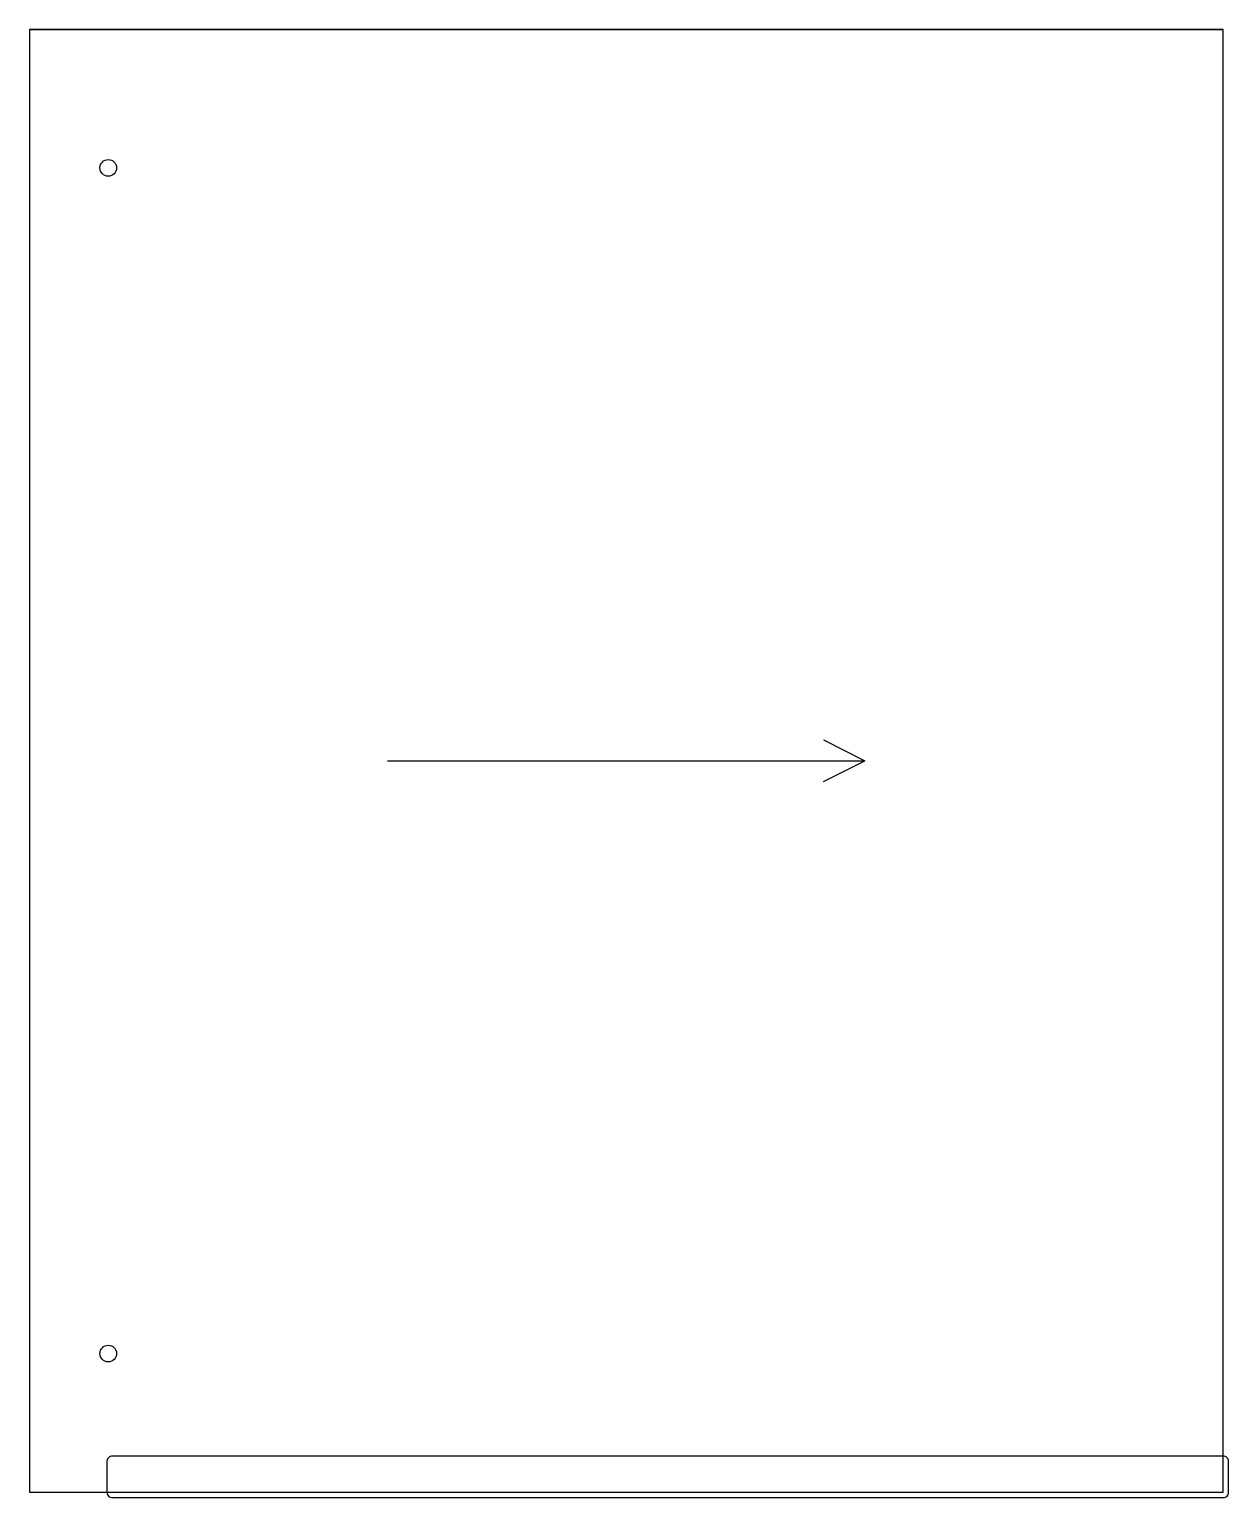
# Model space of a CAD drawing. Header units: millimetres. Extents: x 0 to 433, y -2 to 528.
import ezdxf

# ---------------------------------------------------------------- set-up
doc = ezdxf.new("R2010")
doc.units = ezdxf.units.MM
for name, color, linetype in [('A_SIDE_GROOVE_10', 7, 'Continuous'), ('A_SIDE_HOLES_12', 7, 'Continuous'), ('EDGE_BANDING', 7, 'Continuous'), ('GRAIN_DIRECTION', 3, 'Continuous'), ('OUTSIDE_THROUGH', 7, 'Continuous')]:
    doc.layers.add(name, color=color, linetype=linetype)

msp = doc.modelspace()

# ---------------------------------------------------------------- linework, layer by layer
at = {"layer": 'A_SIDE_GROOVE_10'}
msp.add_lwpolyline([(30, -2.01), (431.01, -2.01, 0.414214), (433.01, -0.01), (433.01, 11, 0.414214), (431.01, 13), (30, 13, 0.414214), (28, 11), (28, -0.01, 0.414214)], format="xyb", close=True, dxfattribs=at)
at = {"layer": 'A_SIDE_HOLES_12'}
for centre in [(28.5, 478), (28.5, 50)]:
    msp.add_circle(centre, 3, dxfattribs=at)
at = {"layer": 'EDGE_BANDING'}
msp.add_line((0, 528), (431, 528), dxfattribs=at)
at = {"layer": 'GRAIN_DIRECTION'}
for p in [(286.7, 271.5), (129.3, 264), (286.7, 256.5)]:
    msp.add_line(p, (301.7, 264), dxfattribs=at)
at = {"layer": 'OUTSIDE_THROUGH'}
msp.add_lwpolyline([(0, 0), (431, 0), (431, 528), (0, 528)], close=True, dxfattribs=at)

doc.saveas('drawing.dxf')
